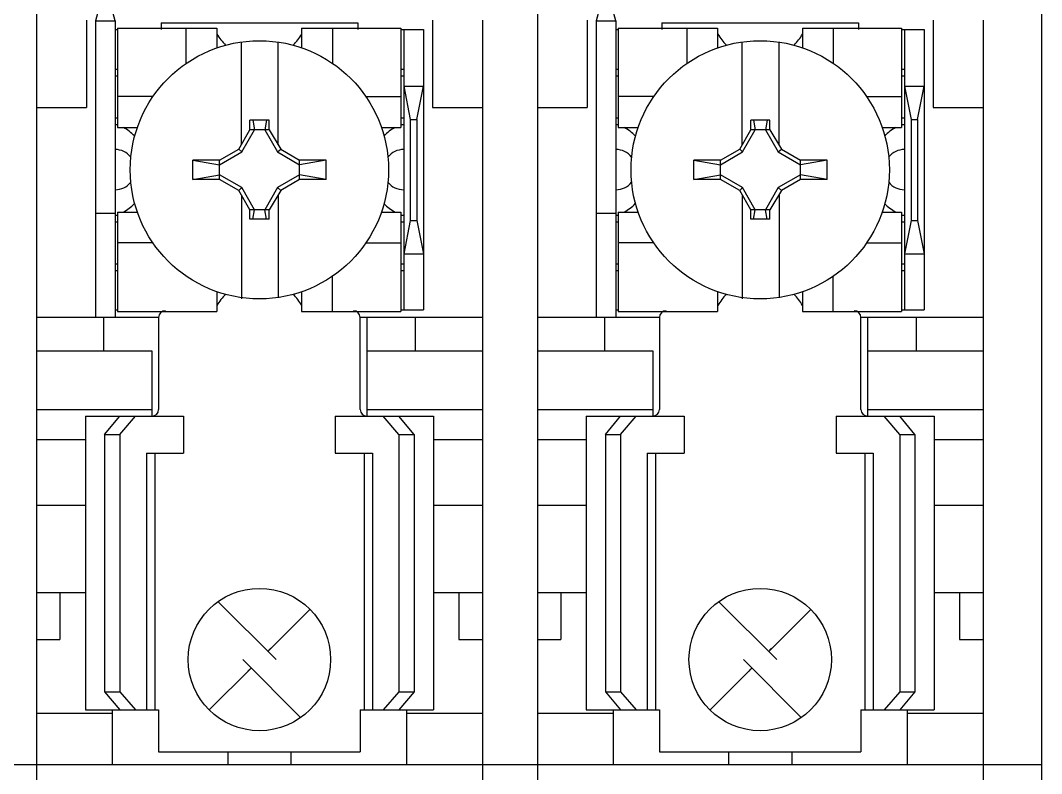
# Model space of a CAD drawing. Header units: inches. Extents: x -1050 to 2326, y -960 to 1416.
# Drawn here: x 842.67 to 881.29, y 969.88 to 998.37 of the extents above; entities that cross this region are included whole.
import ezdxf

# ---------------------------------------------------------------- set-up
doc = ezdxf.new("R2010")
doc.units = ezdxf.units.IN
doc.header["$LTSCALE"] = 10
doc.layers.get('0').update_dxf_attribs({"linetype": 'CONTINUOUS'})
doc.layers.add('PSYMS', color=7, linetype='CONTINUOUS')

# ---------------------------------------------------------------- blocks, each defined once
blk = doc.blocks.new('E0919202')
for p, q in [((1.8719, 4.4845), (1.8719, 1.3595)), ((1.8719, 4.4845), (1.8719, 1.3595)), ((2.6179, 4.4845), (2.6179, 1.3595)), ((3.3685, 4.4845), (3.3685, 1.3595)), ((3.3685, 4.4845), (3.3685, 1.3595)), ((1.9695, 4.3725), (1.9597, 4.336)), ((1.989, 4.336), (1.9793, 4.3725)), ((2.7151, 4.3725), (2.7053, 4.336)), ((2.7346, 4.336), (2.7249, 4.3725)), ((1.9464, 4.3369), (1.9464, 4.207)), ((1.9597, 4.336), (1.9597, 3.8945)), ((1.9597, 4.336), (1.989, 4.336)), ((1.989, 4.336), (1.989, 3.8945)), ((2.4614, 4.3369), (2.4614, 4.207)), ((2.5359, 4.3369), (2.5359, 1.422)), ((2.692, 4.3369), (2.692, 4.207)), ((2.7053, 4.336), (2.7053, 3.8945)), ((2.7053, 4.336), (2.7346, 4.336)), ((2.7346, 4.336), (2.7346, 3.8945)), ((3.207, 4.3369), (3.207, 4.207)), ((3.2815, 4.3369), (3.2815, 1.507)), ((1.989, 4.323), (1.9927, 4.323)), ((1.9927, 4.325), (1.9927, 4.177)), ((1.9927, 4.325), (2.1404, 4.325)), ((2.0574, 4.333), (2.3504, 4.333)), ((2.0574, 4.333), (2.3504, 4.333)), ((2.0574, 4.333), (2.0574, 4.323)), ((2.0946, 4.325), (2.0946, 4.2723)), ((2.1404, 4.325), (2.1404, 4.2956)), ((2.2667, 4.325), (2.4144, 4.325)), ((2.2667, 4.325), (2.2667, 4.2956)), ((2.3125, 4.325), (2.3125, 4.2723)), ((2.3504, 4.333), (2.3504, 4.323)), ((2.4144, 4.325), (2.4144, 4.177)), ((2.4144, 4.323), (2.448, 4.323)), ((2.4187, 4.323), (2.4187, 3.9055)), ((2.448, 4.323), (2.448, 3.9055)), ((2.7346, 4.323), (2.7383, 4.323)), ((2.7383, 4.325), (2.7383, 4.177)), ((2.7383, 4.325), (2.886, 4.325)), ((2.803, 4.333), (3.096, 4.333)), ((2.803, 4.333), (3.096, 4.333)), ((2.803, 4.333), (2.803, 4.323)), ((2.8402, 4.325), (2.8402, 4.2723)), ((2.886, 4.325), (2.886, 4.2956)), ((3.0123, 4.325), (3.16, 4.325)), ((3.0123, 4.325), (3.0123, 4.2956)), ((3.0581, 4.325), (3.0581, 4.2723)), ((3.096, 4.333), (3.096, 4.323)), ((3.16, 4.325), (3.16, 4.177)), ((3.16, 4.323), (3.1936, 4.323)), ((3.1643, 4.323), (3.1643, 3.9055)), ((3.1936, 4.323), (3.1936, 3.9055)), ((2.177, 4.151), (2.177, 4.3042)), ((2.232, 4.151), (2.232, 4.3042)), ((2.9226, 4.151), (2.9226, 4.3042)), ((2.9776, 4.151), (2.9776, 4.3042)), ((1.989, 4.264), (1.9927, 4.264)), ((2.4144, 4.264), (2.4187, 4.264)), ((2.7346, 4.264), (2.7383, 4.264)), ((3.16, 4.264), (3.1643, 4.264)), ((1.989, 4.254), (1.9927, 4.254)), ((2.4144, 4.254), (2.4187, 4.254)), ((2.7346, 4.254), (2.7383, 4.254)), ((3.16, 4.254), (3.1643, 4.254)), ((2.4187, 4.2387), (2.4285, 4.1887)), ((2.4187, 4.2387), (2.448, 4.2387)), ((2.4383, 4.1887), (2.448, 4.2387)), ((3.1643, 4.2387), (3.1741, 4.1887)), ((3.1643, 4.2387), (3.1936, 4.2387)), ((3.1839, 4.1887), (3.1936, 4.2387)), ((2.0458, 4.2229), (1.9933, 4.2229)), ((2.362, 4.2229), (2.4144, 4.2229)), ((2.7914, 4.2229), (2.7389, 4.2229)), ((3.1076, 4.2229), (3.16, 4.2229)), ((1.8719, 4.207), (1.9464, 4.207)), ((2.4614, 4.207), (2.5359, 4.207)), ((2.6175, 4.207), (2.692, 4.207)), ((3.207, 4.207), (3.2815, 4.207)), ((1.989, 4.1915), (1.9927, 4.1915)), ((1.989, 4.1815), (1.9927, 4.1815)), ((2.2185, 4.1877), (2.1898, 4.1877)), ((2.1898, 4.1735), (2.1898, 4.1877)), ((2.1941, 4.1877), (2.1966, 4.1735)), ((2.2143, 4.1877), (2.2118, 4.1735)), ((2.2185, 4.1735), (2.2185, 4.1877)), ((2.4144, 4.1915), (2.4187, 4.1915)), ((2.4144, 4.1815), (2.4187, 4.1815)), ((2.4285, 4.1887), (2.4285, 4.0387)), ((2.4285, 4.1887), (2.4383, 4.1887)), ((2.4383, 4.1887), (2.4383, 4.0387)), ((2.7346, 4.1915), (2.7383, 4.1915)), ((2.7346, 4.1815), (2.7383, 4.1815)), ((2.9641, 4.1877), (2.9354, 4.1877)), ((2.9354, 4.1735), (2.9354, 4.1877)), ((2.9397, 4.1877), (2.9422, 4.1735)), ((2.9599, 4.1877), (2.9574, 4.1735)), ((2.9641, 4.1735), (2.9641, 4.1877)), ((3.16, 4.1915), (3.1643, 4.1915)), ((3.16, 4.1815), (3.1643, 4.1815)), ((3.1741, 4.1887), (3.1839, 4.1887)), ((3.1741, 4.1887), (3.1741, 4.0387)), ((3.1839, 4.1887), (3.1839, 4.0387)), ((1.9927, 4.177), (2.022, 4.177)), ((2.1734, 4.1449), (2.1898, 4.1735)), ((2.1776, 4.1405), (2.1966, 4.1735)), ((2.2185, 4.1735), (2.1898, 4.1735)), ((2.2118, 4.1735), (2.2307, 4.1405)), ((2.2185, 4.1735), (2.2356, 4.1449)), ((2.3852, 4.177), (2.4144, 4.177)), ((2.7383, 4.177), (2.7676, 4.177)), ((2.919, 4.1449), (2.9354, 4.1735)), ((2.9232, 4.1405), (2.9422, 4.1735)), ((2.9641, 4.1735), (2.9354, 4.1735)), ((2.9574, 4.1735), (2.9763, 4.1405)), ((2.9641, 4.1735), (2.9812, 4.1449)), ((3.1308, 4.177), (3.16, 4.177)), ((2.1447, 4.1284), (2.1734, 4.1449)), ((2.1447, 4.1214), (2.1776, 4.1405)), ((2.1776, 4.1405), (2.1734, 4.1449)), ((2.2307, 4.1405), (2.2356, 4.1449)), ((2.2307, 4.1405), (2.2637, 4.1214)), ((2.2356, 4.1449), (2.2637, 4.1284)), ((2.8903, 4.1284), (2.919, 4.1449)), ((2.8903, 4.1214), (2.9232, 4.1405)), ((2.9232, 4.1405), (2.919, 4.1449)), ((2.9763, 4.1405), (2.9812, 4.1449)), ((2.9763, 4.1405), (3.0093, 4.1214)), ((2.9812, 4.1449), (3.0093, 4.1284)), ((2.105, 4.0994), (2.105, 4.1284)), ((2.1447, 4.1284), (2.105, 4.1284)), ((2.105, 4.1284), (2.1447, 4.1214)), ((2.1447, 4.0994), (2.1447, 4.1284)), ((2.2637, 4.0994), (2.2637, 4.1284)), ((2.3034, 4.1284), (2.2637, 4.1284)), ((2.3034, 4.1284), (2.2637, 4.1214)), ((2.3034, 4.0994), (2.3034, 4.1284)), ((2.8506, 4.0994), (2.8506, 4.1284)), ((2.8903, 4.1284), (2.8506, 4.1284)), ((2.8506, 4.1284), (2.8903, 4.1214)), ((2.8903, 4.0994), (2.8903, 4.1284)), ((3.0093, 4.0994), (3.0093, 4.1284)), ((3.049, 4.1284), (3.0093, 4.1284)), ((3.049, 4.1284), (3.0093, 4.1214)), ((3.049, 4.0994), (3.049, 4.1284)), ((2.105, 4.0994), (2.1447, 4.1064)), ((2.1776, 4.0874), (2.1447, 4.1064)), ((2.2637, 4.1065), (2.2307, 4.0874)), ((2.3034, 4.0994), (2.2637, 4.1065)), ((2.8506, 4.0994), (2.8903, 4.1064)), ((2.9232, 4.0874), (2.8903, 4.1064)), ((3.0093, 4.1065), (2.9763, 4.0874)), ((3.049, 4.0994), (3.0093, 4.1065)), ((2.1447, 4.0994), (2.105, 4.0994)), ((2.1734, 4.083), (2.1447, 4.0994)), ((2.2637, 4.0994), (2.2356, 4.083)), ((2.3034, 4.0994), (2.2637, 4.0994)), ((2.8903, 4.0994), (2.8506, 4.0994)), ((2.919, 4.083), (2.8903, 4.0994)), ((3.0093, 4.0994), (2.9812, 4.083)), ((3.049, 4.0994), (3.0093, 4.0994)), ((2.1734, 4.083), (2.1776, 4.0874)), ((2.1898, 4.0544), (2.1734, 4.083)), ((2.177, 4.0752), (2.177, 3.922)), ((2.1966, 4.0544), (2.1776, 4.0874)), ((2.2307, 4.0874), (2.2118, 4.0544)), ((2.2356, 4.083), (2.2185, 4.0544)), ((2.2356, 4.083), (2.2307, 4.0874)), ((2.232, 4.0769), (2.232, 3.9236)), ((2.919, 4.083), (2.9232, 4.0874)), ((2.9354, 4.0544), (2.919, 4.083)), ((2.9226, 4.0752), (2.9226, 3.922)), ((2.9422, 4.0544), (2.9232, 4.0874)), ((2.9763, 4.0874), (2.9574, 4.0544)), ((2.9812, 4.083), (2.9641, 4.0544)), ((2.9812, 4.083), (2.9763, 4.0874)), ((2.9776, 4.0769), (2.9776, 3.9236)), ((1.9597, 4.0495), (1.989, 4.0495)), ((1.989, 4.0465), (1.9927, 4.0465)), ((1.9927, 4.051), (1.9927, 3.903)), ((1.9927, 4.051), (2.022, 4.051)), ((2.2185, 4.0544), (2.1898, 4.0544)), ((2.1898, 4.0402), (2.1898, 4.0544)), ((2.1941, 4.0402), (2.1966, 4.0544)), ((2.2143, 4.0402), (2.2118, 4.0544)), ((2.2185, 4.0402), (2.2185, 4.0544)), ((2.3852, 4.051), (2.4144, 4.051)), ((2.4144, 4.051), (2.4144, 3.903)), ((2.4144, 4.0465), (2.4187, 4.0465)), ((2.7053, 4.0495), (2.7346, 4.0495)), ((2.7346, 4.0465), (2.7383, 4.0465)), ((2.7383, 4.051), (2.7383, 3.903)), ((2.7383, 4.051), (2.7676, 4.051)), ((2.9641, 4.0544), (2.9354, 4.0544)), ((2.9354, 4.0402), (2.9354, 4.0544)), ((2.9397, 4.0402), (2.9422, 4.0544)), ((2.9599, 4.0402), (2.9574, 4.0544)), ((2.9641, 4.0402), (2.9641, 4.0544)), ((3.1308, 4.051), (3.16, 4.051)), ((3.16, 4.051), (3.16, 3.903)), ((3.16, 4.0465), (3.1643, 4.0465)), ((1.989, 4.0365), (1.9927, 4.0365)), ((2.2185, 4.0402), (2.1898, 4.0402)), ((2.4144, 4.0365), (2.4187, 4.0365)), ((2.4285, 4.0387), (2.4187, 3.9888)), ((2.4285, 4.0387), (2.4383, 4.0387)), ((2.4383, 4.0387), (2.448, 3.9888)), ((2.7346, 4.0365), (2.7383, 4.0365)), ((2.9641, 4.0402), (2.9354, 4.0402)), ((3.16, 4.0365), (3.1643, 4.0365)), ((3.1741, 4.0387), (3.1643, 3.9888)), ((3.1741, 4.0387), (3.1839, 4.0387)), ((3.1839, 4.0387), (3.1936, 3.9888)), ((2.0458, 4.005), (1.9933, 4.005)), ((2.362, 4.005), (2.4144, 4.005)), ((2.7914, 4.005), (2.7389, 4.005)), ((3.1076, 4.005), (3.16, 4.005)), ((2.4187, 3.9888), (2.448, 3.9888)), ((3.1643, 3.9888), (3.1936, 3.9888)), ((1.989, 3.974), (1.9927, 3.974)), ((2.4144, 3.974), (2.4187, 3.974)), ((2.7346, 3.974), (2.7383, 3.974)), ((3.16, 3.974), (3.1643, 3.974)), ((1.989, 3.964), (1.9927, 3.964)), ((2.3125, 3.903), (2.3125, 3.9556)), ((2.4144, 3.964), (2.4187, 3.964)), ((2.7346, 3.964), (2.7383, 3.964)), ((3.0581, 3.903), (3.0581, 3.9556)), ((3.16, 3.964), (3.1643, 3.964)), ((2.1404, 3.9323), (2.1404, 3.903)), ((2.2667, 3.9323), (2.2667, 3.903)), ((2.886, 3.9323), (2.886, 3.903)), ((3.0123, 3.9323), (3.0123, 3.903)), ((1.8719, 3.8945), (2.0539, 3.8945)), ((1.9719, 3.8945), (1.9719, 3.8445)), ((1.989, 3.9055), (1.9927, 3.9055)), ((1.9927, 3.903), (2.1404, 3.903)), ((2.0539, 3.894), (2.0539, 3.757)), ((2.2667, 3.903), (2.4144, 3.903)), ((2.3539, 3.8945), (2.5359, 3.8945)), ((2.3539, 3.757), (2.3539, 3.894)), ((2.3639, 3.8945), (2.3639, 3.747)), ((2.4144, 3.9055), (2.448, 3.9055)), ((2.4359, 3.8945), (2.4359, 3.8445)), ((2.6175, 3.8945), (2.7995, 3.8945)), ((2.7175, 3.8945), (2.7175, 3.8445)), ((2.7346, 3.9055), (2.7383, 3.9055)), ((2.7383, 3.903), (2.886, 3.903)), ((2.7995, 3.894), (2.7995, 3.757)), ((3.0123, 3.903), (3.16, 3.903)), ((3.0995, 3.8945), (3.2815, 3.8945)), ((3.0995, 3.757), (3.0995, 3.894)), ((3.1095, 3.8945), (3.1095, 3.747)), ((3.16, 3.9055), (3.1936, 3.9055)), ((3.1815, 3.8945), (3.1815, 3.8445)), ((1.8719, 3.8445), (2.0439, 3.8445)), ((2.0439, 3.8445), (2.0439, 3.747)), ((2.3639, 3.8445), (2.5359, 3.8445)), ((2.6175, 3.8445), (2.7895, 3.8445)), ((2.7895, 3.8445), (2.7895, 3.747)), ((3.1095, 3.8445), (3.2815, 3.8445)), ((1.8719, 3.757), (2.0439, 3.757)), ((2.3639, 3.757), (2.5359, 3.757)), ((2.6175, 3.757), (2.7895, 3.757)), ((3.1095, 3.757), (3.2815, 3.757)), ((1.9449, 3.747), (1.9449, 3.3095)), ((1.9449, 3.747), (2.0909, 3.747)), ((1.9734, 3.7199), (1.996, 3.747)), ((1.996, 3.7199), (2.0195, 3.747)), ((2.0909, 3.747), (2.0909, 3.692)), ((2.3169, 3.747), (2.4629, 3.747)), ((2.3169, 3.747), (2.3169, 3.692)), ((2.4117, 3.7199), (2.3883, 3.747)), ((2.4344, 3.7199), (2.4117, 3.747)), ((2.4629, 3.747), (2.4629, 3.3095)), ((2.6905, 3.747), (2.6905, 3.3095)), ((2.6905, 3.747), (2.8365, 3.747)), ((2.719, 3.7199), (2.7416, 3.747)), ((2.7416, 3.7199), (2.7651, 3.747)), ((2.8365, 3.747), (2.8365, 3.692)), ((3.0625, 3.747), (3.2085, 3.747)), ((3.0625, 3.747), (3.0625, 3.692)), ((3.1573, 3.7199), (3.1339, 3.747)), ((3.18, 3.7199), (3.1573, 3.747)), ((3.2085, 3.747), (3.2085, 3.3095)), ((1.8719, 3.7125), (1.9449, 3.7125)), ((1.9734, 3.7199), (1.9734, 3.3366)), ((1.9734, 3.7199), (1.996, 3.7199)), ((1.996, 3.7199), (1.996, 3.3366)), ((2.4117, 3.7199), (2.4117, 3.3366)), ((2.4117, 3.7199), (2.4344, 3.7199)), ((2.4344, 3.7199), (2.4344, 3.3366)), ((2.4629, 3.7125), (2.5359, 3.7125)), ((2.6175, 3.7125), (2.6905, 3.7125)), ((2.719, 3.7199), (2.719, 3.3366)), ((2.719, 3.7199), (2.7416, 3.7199)), ((2.7416, 3.7199), (2.7416, 3.3366)), ((3.1573, 3.7199), (3.1573, 3.3366)), ((3.1573, 3.7199), (3.18, 3.7199)), ((3.18, 3.7199), (3.18, 3.3366)), ((3.2085, 3.7125), (3.2815, 3.7125)), ((2.0356, 3.692), (2.0356, 3.3095)), ((2.0356, 3.692), (2.0909, 3.692)), ((2.048, 3.692), (2.048, 3.3095)), ((2.3169, 3.692), (2.3721, 3.692)), ((2.3597, 3.692), (2.3597, 3.3095)), ((2.3721, 3.692), (2.3721, 3.3095)), ((2.7812, 3.692), (2.7812, 3.3095)), ((2.7812, 3.692), (2.8365, 3.692)), ((2.7936, 3.692), (2.7936, 3.3095)), ((3.0625, 3.692), (3.1177, 3.692)), ((3.1053, 3.692), (3.1053, 3.3095)), ((3.1177, 3.692), (3.1177, 3.3095)), ((1.8719, 3.6145), (1.9449, 3.6145)), ((2.4629, 3.6145), (2.5359, 3.6145)), ((2.6175, 3.6145), (2.6905, 3.6145)), ((3.2085, 3.6145), (3.2815, 3.6145)), ((1.8719, 3.4845), (1.9449, 3.4845)), ((1.9069, 3.4845), (1.9069, 3.4145)), ((2.4629, 3.4845), (2.5359, 3.4845)), ((2.5009, 3.4845), (2.5009, 3.4145)), ((2.6175, 3.4845), (2.6905, 3.4845)), ((2.6525, 3.4845), (2.6525, 3.4145)), ((3.2085, 3.4845), (3.2815, 3.4845)), ((3.2465, 3.4845), (3.2465, 3.4145)), ((2.2288, 3.3845), (2.1423, 3.4705)), ((2.9744, 3.3845), (2.8879, 3.4705)), ((2.2791, 3.4589), (2.2166, 3.3967)), ((3.0247, 3.4589), (2.9622, 3.3967)), ((1.8719, 3.4145), (1.9069, 3.4145)), ((2.5009, 3.4145), (2.5359, 3.4145)), ((2.6175, 3.4145), (2.6525, 3.4145)), ((3.2465, 3.4145), (3.2815, 3.4145)), ((2.2209, 3.4015), (2.218, 3.3986)), ((2.9665, 3.4015), (2.9636, 3.3986)), ((2.2654, 3.2978), (2.179, 3.3845)), ((3.011, 3.2978), (2.9246, 3.3845)), ((2.1917, 3.3716), (2.1292, 3.3094)), ((2.1897, 3.3703), (2.1868, 3.3674)), ((2.9373, 3.3716), (2.8748, 3.3094)), ((2.9353, 3.3703), (2.9324, 3.3674)), ((1.9734, 3.3366), (1.996, 3.3366)), ((1.9734, 3.3366), (1.996, 3.3095)), ((1.996, 3.3366), (2.0195, 3.3095)), ((2.4117, 3.3366), (2.3883, 3.3095)), ((2.4344, 3.3366), (2.4117, 3.3095)), ((2.4117, 3.3366), (2.4344, 3.3366)), ((2.719, 3.3366), (2.7416, 3.3366)), ((2.719, 3.3366), (2.7416, 3.3095)), ((2.7416, 3.3366), (2.7651, 3.3095)), ((3.1573, 3.3366), (3.1339, 3.3095)), ((3.18, 3.3366), (3.1573, 3.3095)), ((3.1573, 3.3366), (3.18, 3.3366)), ((1.8719, 3.3045), (1.9849, 3.3045)), ((1.9449, 3.3095), (2.0539, 3.3095)), ((1.9849, 3.3095), (1.9849, 3.2282)), ((2.0539, 3.3095), (2.0539, 3.247)), ((2.3539, 3.3095), (2.4629, 3.3095)), ((2.3539, 3.3095), (2.3539, 3.247)), ((2.4229, 3.3095), (2.4229, 3.2282)), ((2.4229, 3.3045), (2.5359, 3.3045)), ((2.6175, 3.3045), (2.7305, 3.3045)), ((2.6905, 3.3095), (2.7995, 3.3095)), ((2.7305, 3.3095), (2.7305, 3.2282)), ((2.7995, 3.3095), (2.7995, 3.247)), ((3.0995, 3.3095), (3.2085, 3.3095)), ((3.0995, 3.3095), (3.0995, 3.247)), ((3.1685, 3.3095), (3.1685, 3.2282)), ((3.1685, 3.3045), (3.2815, 3.3045)), ((2.0539, 3.247), (2.3539, 3.247)), ((2.1569, 3.247), (2.1569, 3.2282)), ((2.2509, 3.247), (2.2509, 3.2282)), ((2.7995, 3.247), (3.0995, 3.247)), ((2.9025, 3.247), (2.9025, 3.2282)), ((2.9965, 3.247), (2.9965, 3.2282)), ((1.7899, 3.2282), (1.8719, 3.2282)), ((1.8719, 3.2282), (2.5359, 3.2282)), ((2.5359, 3.2282), (2.6179, 3.2282)), ((2.6175, 3.2282), (3.2815, 3.2282)), ((3.2815, 3.2282), (3.3685, 3.2282))]:
    blk.add_line(p, q)
for centre, radius in [((2.2039, 4.114), 0.1923), ((2.9495, 4.114), 0.1923), ((2.2039, 3.3845), 0.106), ((2.9495, 3.3845), 0.106)]:
    blk.add_circle(centre, radius)
for centre, radius, start, end in [((2.2039, 4.351), 0.072, 208.955, 225.622), ((2.2039, 4.351), 0.072, 314.38, 331.045), ((2.9495, 4.351), 0.072, 208.955, 225.622), ((2.9495, 4.351), 0.072, 314.38, 331.045), ((1.9665, 4.114), 0.072, 44.3787, 61.045), ((2.4407, 4.114), 0.072, 118.955, 135.621), ((2.7121, 4.114), 0.072, 44.3787, 61.045), ((3.1863, 4.114), 0.072, 118.955, 135.621), ((1.989, 4.1142), 0.03, 38.4265, 90), ((2.4187, 4.1142), 0.03, 90, 141.574), ((2.7346, 4.1142), 0.03, 38.4265, 90), ((3.1643, 4.1142), 0.03, 90, 141.574), ((1.989, 4.1142), 0.03, 270, 321.502), ((2.4187, 4.1142), 0.03, 218.508, 270), ((2.7346, 4.1142), 0.03, 270, 321.502), ((3.1643, 4.1142), 0.03, 218.508, 270), ((1.9665, 4.114), 0.072, 298.955, 315.622), ((2.4407, 4.114), 0.072, 224.379, 241.045), ((2.7121, 4.114), 0.072, 298.955, 315.622), ((3.1863, 4.114), 0.072, 224.379, 241.045), ((2.2039, 3.877), 0.072, 134.376, 151.045), ((2.2039, 3.877), 0.072, 28.9547, 45.6218), ((2.9495, 3.877), 0.072, 134.376, 151.045), ((2.9495, 3.877), 0.072, 28.9547, 45.6218), ((2.0639, 3.894), 0.01, 90, 180), ((2.3439, 3.894), 0.01, 0, 90), ((2.8095, 3.894), 0.01, 90, 180), ((3.0895, 3.894), 0.01, 0, 90), ((2.0439, 3.757), 0.01, 270, 0), ((2.3639, 3.757), 0.01, 180, 270), ((2.7895, 3.757), 0.01, 270, 0), ((3.1095, 3.757), 0.01, 180, 270)]:
    blk.add_arc(centre, radius, start, end)

msp = doc.modelspace()

# ---------------------------------------------------------------- block references
at = {"layer": 'PSYMS', "xscale": 25.39999999999964, "yscale": 25.39999999999964, "zscale": 25.39999999999964}
msp.add_blockref('E0919202', (795.732, 888.228), dxfattribs=at)

doc.saveas('drawing.dxf')
